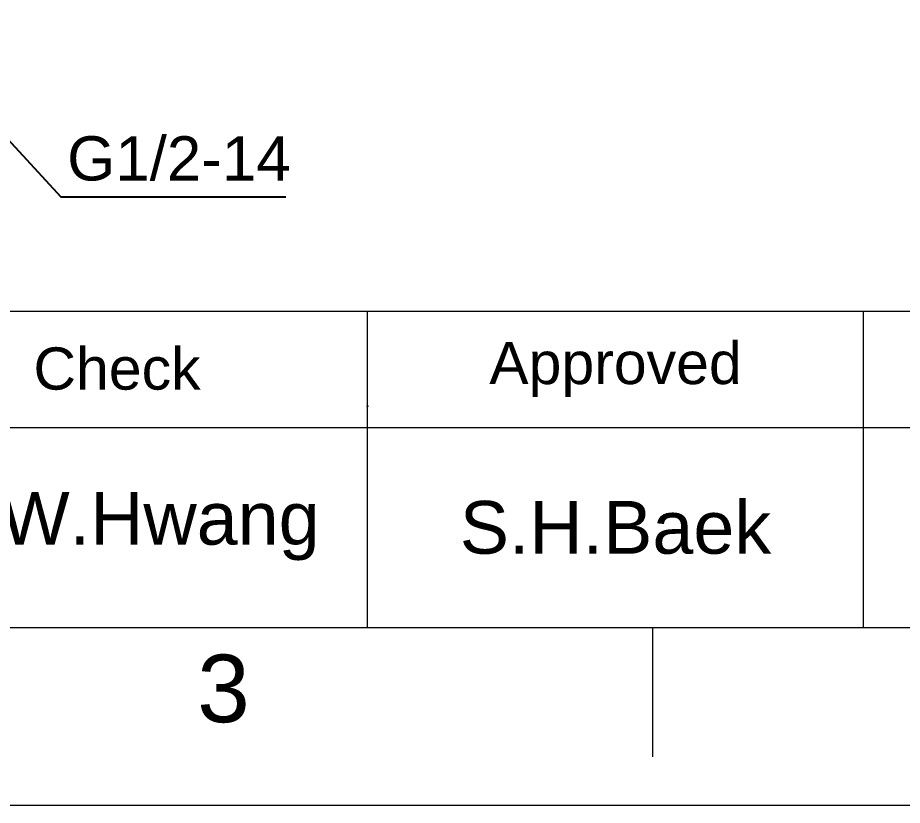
# Model space of a CAD drawing. Header units: millimetres. Extents: x 12315 to 13156, y 4989 to 5584.
# Drawn here: x 12563.4 to 12663.3, y 4989.2 to 5078.1 of the extents above; entities that cross this region are included whole.
import ezdxf

# ---------------------------------------------------------------- set-up
doc = ezdxf.new("R2010")
doc.units = ezdxf.units.MM
doc.layers.add('DIM_', color=5, linetype='Continuous', lineweight=9)
doc.layers.add('FORM', color=7, linetype='Continuous', lineweight=13)
doc.layers.add('TEXT', color=2, linetype='Continuous')
doc.styles.add('Arial Unicode MS', font='ARIALUNI.TTF')
doc.styles.get("Standard").update_dxf_attribs({"font": 'arial.ttf'})
doc.dimstyles.new('사본(2) STANDARD', dxfattribs={"dimscale": 0, "dimtxt": 4, "dimasz": 4, "dimexe": 1.25, "dimexo": 0.625, "dimgap": 1.5, "dimtad": 3, "dimtih": 1, "dimtoh": 1, "dimdec": 1, "dimzin": 9, "dimdsep": 46, "dimtxsty": 'Standard', "dimcen": 2.5, "dimclrd": 5, "dimclre": 5, "dimclrt": 5, "dimadec": 0, "dimazin": 0, "dimtfac": 1, "dimtdec": 1, "dimtmove": 0, "dimatfit": 3, "dimfxl": 1.25, "dimtfill": 1, "dimtolj": 1, "dimtzin": 0, "dimarcsym": 0})

msp = doc.modelspace()

# ---------------------------------------------------------------- linework, layer by layer
at = {"layer": 'FORM'}
for p, q in [((12490.847, 5044.94), (13135.662, 5044.94)), ((12602.885, 5009.184), (12602.885, 5044.94)), ((12658.904, 5009.184), (12658.904, 5044.94)), ((12434.828, 5031.83), (12992.634, 5031.83))]:
    msp.add_line(p, q, dxfattribs=at)
at = {"layer": 'FORM', "color": 7, "linetype": 'Continuous'}
for p, q in [((13135.662, 5009.184), (12334.709, 5009.184)), ((12635.066, 5009.184), (12635.066, 4994.63)), ((12314.685, 4989.16), (13155.685, 4989.16))]:
    msp.add_line(p, q, dxfattribs=at)
at = {"layer": 'TEXT'}
msp.add_point((12602.885, 5034.213), dxfattribs=at)

# ---------------------------------------------------------------- texts
at = {"layer": 'DIM_', "insert": (12568.982, 5064.709), "char_height": 5, "attachment_point": 1}
msp.add_mtext_dynamic_manual_height_columns('G1/2-14', width=41.51112, gutter_width=12.5, heights=[0], dxfattribs=at)
at = {"layer": 'FORM', "insert": (12586.632, 5002.302), "char_height": 7.633, "attachment_point": 5}
msp.add_mtext_dynamic_manual_height_columns('3', width=50.05954, gutter_width=12.515, heights=[0], dxfattribs=at)
at = {"layer": 'TEXT', "char_height": 4.7676, "attachment_point": 5}
for s, insert in [('Check', (12574.611, 5038.447)), ('Approved', (12630.895, 5038.385))]:
    msp.add_mtext_dynamic_manual_height_columns(s, width=56.01899, gutter_width=29.797, heights=[0], dxfattribs=dict(at, insert=insert))
at = {"layer": 'TEXT', "char_height": 5.9595, "attachment_point": 5, "style": 'Arial Unicode MS'}
for s, insert in [('D.W.Hwang', (12575.29, 5020.674)), ('S.H.Baek', (12630.895, 5020.507))]:
    msp.add_mtext_dynamic_manual_height_columns(s, width=56.01899, gutter_width=29.797, heights=[0], dxfattribs=dict(at, insert=insert))

# ---------------------------------------------------------------- leaders
msp.add_leader([(12549.599, 5078.098), (12568.255, 5057.873), (12593.659, 5057.873)], dimstyle='사본(2) STANDARD', override={"dimscale": 1, "dimtad": 0})

doc.saveas('drawing.dxf')
